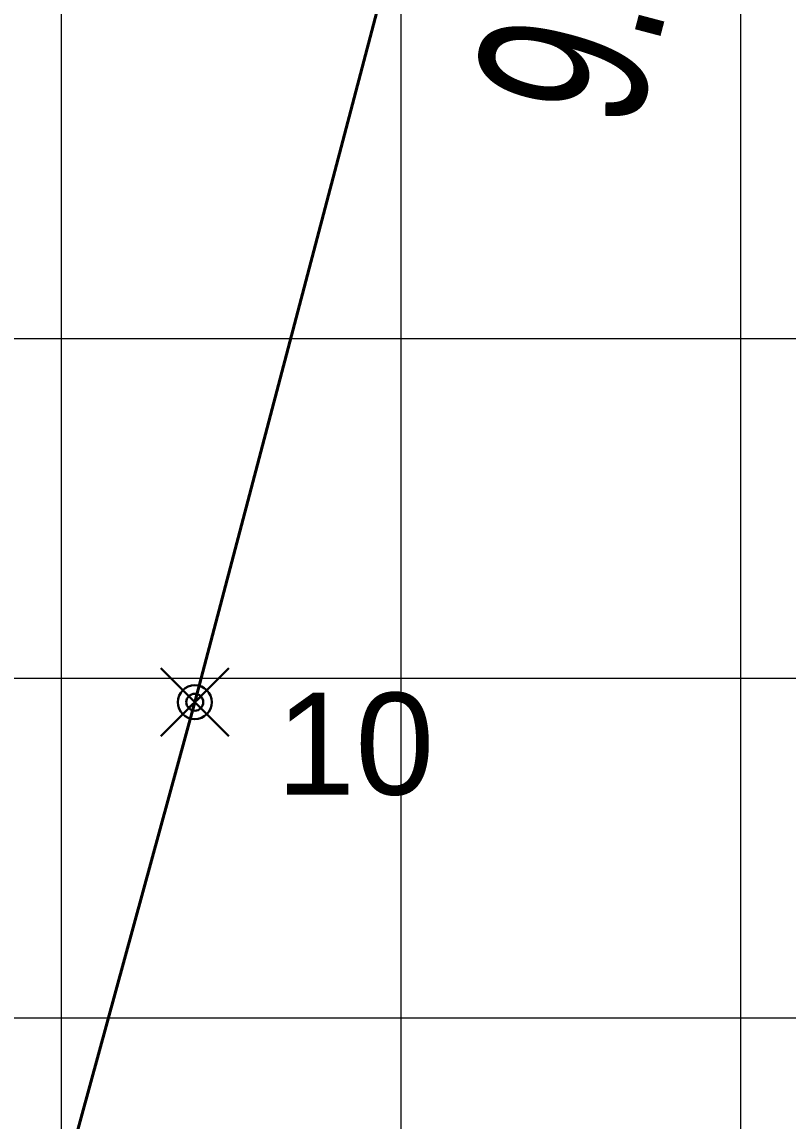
# Model space of a CAD drawing. Header units: millimetres. Extents: x 684983 to 685377, y 990360 to 990509.
# Drawn here: x 685207.75 to 685212.26, y 990431.43 to 990437.9 of the extents above; entities that cross this region are included whole.
import ezdxf

# ---------------------------------------------------------------- set-up
doc = ezdxf.new("R2010")
doc.units = ezdxf.units.MM
doc.header["$PDMODE"] = 35
doc.header["$PDSIZE"] = 0.2
for name, color, linetype, lineweight in [('BD', 1, 'Continuous', 40), ('BDRY POINT', 7, 'Continuous', 30), ('grid', 8, 'Continuous', 9)]:
    doc.layers.add(name, color=color, linetype=linetype, lineweight=lineweight)
doc.layers.add('dim', color=7, linetype='Continuous')
doc.styles.add('DIM', font='ARIALN.TTF', dxfattribs={"width": 0.8, "height": 1})
doc.styles.add('ROMANS', font='arial.ttf')
doc.dimstyles.get("Standard").update_dxf_attribs({"dimtxt": 1, "dimasz": 0.18, "dimexe": 0.18, "dimexo": 0.0625, "dimgap": 0.09, "dimtad": 0, "dimrnd": 0.05, "dimzin": 0, "dimdsep": 46, "dimtxsty": 'DIM', "dimcen": 0.09, "dimse1": 1, "dimse2": 1, "dimsd1": 1, "dimsd2": 1, "dimadec": 0, "dimazin": 0, "dimtfac": 1, "dimtix": 1, "dimtofl": 0, "dimtmove": 2, "dimatfit": 3, "dimfxl": 0, "dimtolj": 1, "dimtzin": 0, "dimarcsym": 0})

# ---------------------------------------------------------------- blocks, each defined once
blk = doc.blocks.new('BD')
at = {"color": 7}
for p, q in [((-0.037, -0.0335), (0.037, 0.0335)), ((-0.0354, 0.0354), (0.0354, -0.0354))]:
    blk.add_line(p, q, dxfattribs=at)
blk.add_circle((0, 0), 0.05, dxfattribs=at)
blk.add_point((0, 0), dxfattribs=at)
blk = doc.blocks.new('*D55')
at = {"layer": 'Defpoints', "color": 0, "transparency": 16777216}
for p in [(685208.7645, 990433.898), (685205.9175, 990423.491), (685206.7643, 990423.2593)]:
    blk.add_point(p, dxfattribs=at)
at = {"layer": 'dim', "color": 0, "transparency": 16777216, "insert": (685208.1878, 990428.4628), "char_height": 1, "attachment_point": 5, "rotation": 74.70017, "style": 'DIM'}
blk.add_mtext('\\A1;10.80', dxfattribs=at)
blk = doc.blocks.new('*D56')
at = {"layer": 'Defpoints', "color": 0, "transparency": 16777216}
for p in [(685211.2057, 990443.1642), (685208.7645, 990433.898), (685209.8858, 990433.6026)]:
    blk.add_point(p, dxfattribs=at)
at = {"layer": 'dim', "color": 0, "transparency": 16777216, "insert": (685211.1064, 990438.2357), "char_height": 1, "attachment_point": 5, "rotation": 75.24067, "style": 'DIM'}
blk.add_mtext('\\A1;9.60', dxfattribs=at)

msp = doc.modelspace()

# ---------------------------------------------------------------- linework, layer by layer
at = {"layer": 'BD'}
for p, q in [((685211.2057, 990443.1642), (685208.7645, 990433.898)), ((685208.7645, 990433.898), (685205.9175, 990423.491))]:
    msp.add_line(p, q, dxfattribs=at)
at = {"layer": 'grid'}
for p, q in [((685207.9771, 990509.1548), (685207.9771, 990370.8996)), ((685209.9771, 990509.1548), (685209.9771, 990370.8996)), ((685211.9771, 990509.1548), (685211.9771, 990370.8996)), ((685221.1591, 990436.0381), (685118.727, 990436.0381)), ((685221.1591, 990434.0381), (685118.727, 990434.0381)), ((685221.1591, 990432.0381), (685118.727, 990432.0381))]:
    msp.add_line(p, q, dxfattribs=at)

# ---------------------------------------------------------------- block references
at = {"layer": 'BDRY POINT'}
msp.add_blockref('BD', (685208.7645, 990433.898), dxfattribs=at)

# ---------------------------------------------------------------- texts
at = {"color": 1, "style": 'ROMANS'}
msp.add_text('10', height=0.6, dxfattribs=at).set_placement((685209.2431, 990433.3538))

# ---------------------------------------------------------------- dimensions: what is measured, and where the dimension line sits
at = {"layer": 'dim'}
for p1, p2, distance, picture, middle in [((685211.2057, 990443.1642), (685208.7645, 990433.898), 1.1596, '*D56', (685211.1064, 990438.2357)), ((685208.7645, 990433.898), (685205.9175, 990423.491), 0.8779, '*D55', (685208.1878, 990428.4628))]:
    dim = msp.add_aligned_dim(p1=p1, p2=p2, distance=distance, dimstyle='Standard', dxfattribs=at)
    dim.commit()
    dim.dimension.update_dxf_attribs({"geometry": picture, "text_midpoint": middle})

doc.saveas('drawing.dxf')
